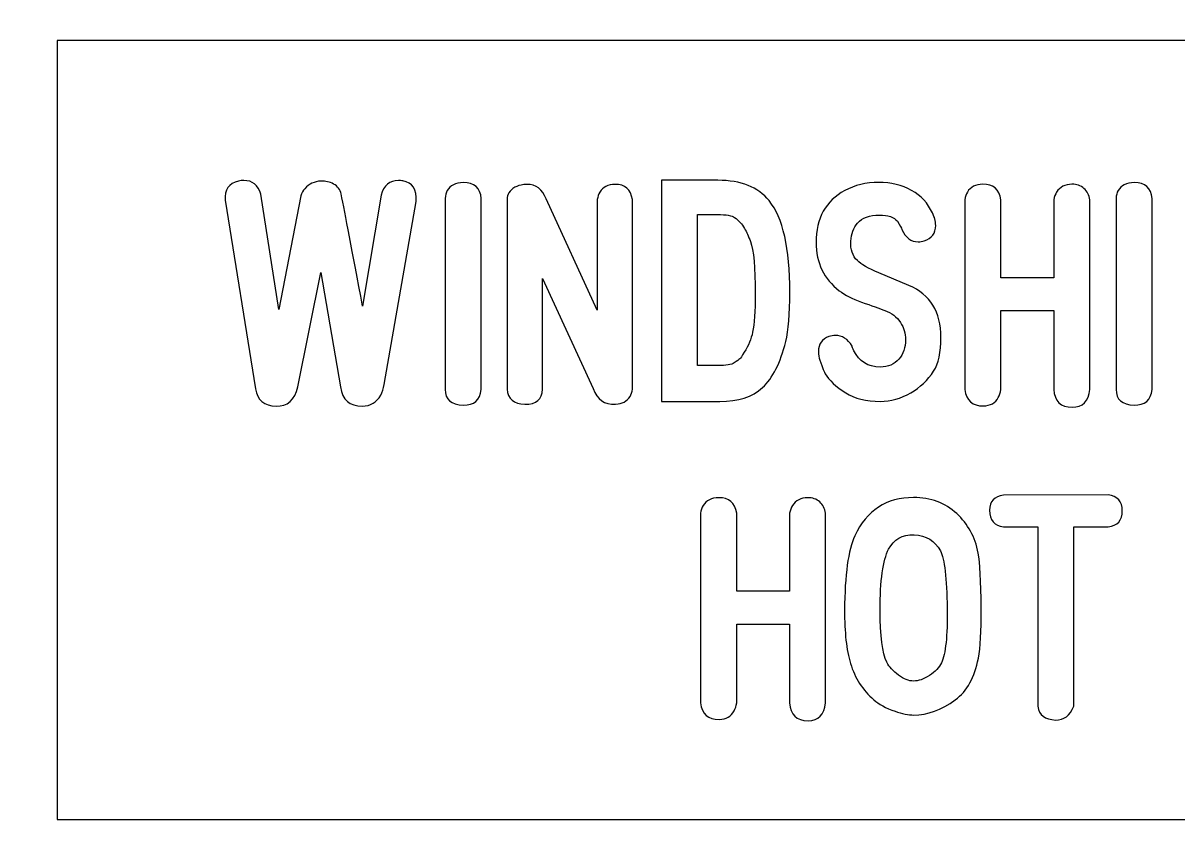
# Model space of a CAD drawing. Extents: x -224 to 225, y -79 to 79.
# Drawn here: x 177.49 to 193.43, y 11.48 to 22.7 of the extents above; entities that cross this region are included whole.
import ezdxf

# ---------------------------------------------------------------- set-up
doc = ezdxf.new("R2010")
doc.units = 0
doc.header["$MEASUREMENT"] = 0
doc.layers.add('PLAN_1', color=7, linetype='CONTINUOUS')

msp = doc.modelspace()

# ---------------------------------------------------------------- linework, layer by layer
at = {"layer": 'PLAN_1', "color": 250}
for points, knots in [([(223.9759, 78.3773), (223.9759, 78.3773), (80.9759, 78.3773), (80.9759, 78.3773), (80.9759, 78.3773), (80.4251, 78.3773), (79.9759, 77.9273), (79.9759, 77.3758), (79.9759, 77.3758), (79.9759, 77.3758), (79.9758, 71.3342), (79.9758, 71.3342), (79.9758, 71.3342), (79.9758, 70.7827), (80.4251, 70.3325), (80.9759, 70.3325), (80.9759, 70.3325), (80.9759, 70.3325), (84.7471, 70.3329), (84.7471, 70.3329), (84.7471, 70.3329), (84.7471, 70.3329), (84.7471, 70.3312), (84.7471, 70.3312), (84.7471, 70.3312), (84.7774, 70.3321), (84.8074, 70.3317), (84.8374, 70.3317), (84.8374, 70.3317), (88.2125, 70.3329), (90.9501, 67.5933), (90.9501, 64.2164), (90.9501, 64.2164), (90.9499, 60.8399), (88.2127, 58.101), (84.8374, 58.101), (84.8374, 58.101), (84.8072, 58.1014), (84.7774, 58.1018), (84.7474, 58.1024), (84.7474, 58.1024), (84.7474, 58.1024), (84.7471, 58.1014), (84.7471, 58.1014), (84.7471, 58.1014), (84.7471, 58.1014), (80.9759, 58.1014), (80.9759, 58.1014), (80.9759, 58.1014), (80.4251, 58.1014), (79.9759, 57.6514), (79.9759, 57.0999), (79.9759, 57.0999), (79.9759, 57.0999), (79.9758, -57.5), (79.9758, -57.5), (79.9758, -57.5), (79.9758, -58.0516), (80.4251, -58.5014), (80.9759, -58.5014), (80.9759, -58.5014), (80.9759, -58.5014), (84.7471, -58.5013), (84.7471, -58.5013), (84.7471, -58.5013), (84.7471, -58.5013), (84.7471, -58.502), (84.7471, -58.502), (84.7471, -58.502), (84.7774, -58.5013), (84.8074, -58.5014), (84.8374, -58.5014), (84.8374, -58.5014), (88.2125, -58.5013), (90.9501, -61.2399), (90.9501, -64.6167), (90.9501, -64.6167), (90.9499, -67.9901), (88.2177, -70.7272), (84.8467, -70.7321), (84.8467, -70.7321), (84.8397, -70.7321), (84.8338, -70.732), (84.8269, -70.7319), (84.8269, -70.7319), (84.8002, -70.7315), (84.7739, -70.7314), (84.7474, -70.7309), (84.7474, -70.7309), (84.7474, -70.7309), (84.7471, -70.7314), (84.7471, -70.7314), (84.7471, -70.7314), (84.7471, -70.7314), (80.9759, -70.7314), (80.9759, -70.7314), (80.9759, -70.7314), (80.4251, -70.7314), (79.9759, -71.181), (79.9759, -71.7325), (79.9759, -71.7325), (79.9759, -71.7325), (79.9758, -77.6209), (79.9758, -77.6209), (79.9758, -77.6209), (79.9758, -77.9033), (80.0791, -78.1466), (80.2822, -78.3424), (80.2822, -78.3424), (80.4854, -78.5379), (80.7318, -78.6325), (81.0136, -78.6218), (81.0136, -78.6218), (81.0136, -78.6218), (224.0136, -78.5346), (224.0136, -78.5346), (224.0136, -78.5346), (224.5508, -78.5142), (224.9758, -78.0725), (224.9758, -77.5342), (224.9758, -77.5342), (224.9758, -77.5342), (224.9758, -71.7378), (224.9758, -71.7378), (224.9758, -71.7378), (224.9758, -71.1866), (224.5266, -70.7368), (223.9758, -70.7368), (223.9758, -70.7368), (223.9758, -70.7368), (220.4778, -70.7365), (220.4778, -70.7365), (220.4778, -70.7365), (220.4778, -70.7365), (220.4778, -70.735), (220.4778, -70.735), (220.4778, -70.735), (220.4481, -70.7357), (220.4179, -70.7368), (220.3879, -70.7368), (220.3879, -70.7368), (217.0127, -70.7365), (214.2753, -67.9983), (214.2753, -64.6215), (214.2753, -64.6215), (214.2753, -61.2481), (217.0057, -58.5128), (220.3752, -58.506), (220.3752, -58.506), (220.381, -58.5058), (220.3857, -58.506), (220.3914, -58.5058), (220.3914, -58.5058), (220.4203, -58.5054), (220.4492, -58.5066), (220.4779, -58.5072), (220.4779, -58.5072), (220.4779, -58.5072), (220.4778, -58.505), (220.4778, -58.505), (220.4778, -58.505), (220.4778, -58.505), (223.9759, -58.505), (223.9759, -58.505), (223.9759, -58.505), (224.5267, -58.505), (224.9758, -58.0556), (224.9758, -57.5041), (224.9758, -57.5041), (224.9758, -57.5041), (224.9758, 57.096), (224.9758, 57.096), (224.9758, 57.096), (224.9758, 57.6478), (224.5266, 58.0971), (223.9758, 58.0971), (223.9758, 58.0971), (223.9758, 58.0971), (220.4778, 58.0973), (220.4778, 58.0973), (220.4778, 58.0973), (220.4778, 58.0973), (220.4778, 58.099), (220.4778, 58.099), (220.4778, 58.099), (220.4481, 58.0981), (220.4179, 58.0971), (220.3879, 58.0971), (220.3879, 58.0971), (217.0127, 58.0973), (214.2753, 60.8356), (214.2753, 64.2126), (214.2753, 64.2126), (214.2753, 67.5856), (217.0053, 70.3207), (220.3743, 70.3279), (220.3743, 70.3279), (220.3808, 70.3282), (220.386, 70.3279), (220.3923, 70.328), (220.3923, 70.328), (220.4209, 70.3288), (220.4495, 70.3274), (220.4779, 70.3268), (220.4779, 70.3268), (220.4779, 70.3268), (220.4778, 70.3291), (220.4778, 70.3291), (220.4778, 70.3291), (220.4778, 70.3291), (223.9759, 70.3291), (223.9759, 70.3291), (223.9759, 70.3291), (224.5267, 70.3291), (224.9758, 70.7785), (224.9758, 71.3299), (224.9758, 71.3299), (224.9758, 71.3299), (224.9758, 77.3759), (224.9758, 77.3759), (224.9758, 77.3759), (224.9758, 77.9276), (224.5265, 78.377), (223.9759, 78.3773)], [0, 0, 0, 0, 0.0175439, 0.0175439, 0.0175439, 0.0175439, 0.0350877, 0.0350877, 0.0350877, 0.0350877, 0.0526316, 0.0526316, 0.0526316, 0.0526316, 0.0701754, 0.0701754, 0.0701754, 0.0701754, 0.0877193, 0.0877193, 0.0877193, 0.0877193, 0.1052632, 0.1052632, 0.1052632, 0.1052632, 0.122807, 0.122807, 0.122807, 0.122807, 0.1403509, 0.1403509, 0.1403509, 0.1403509, 0.1578947, 0.1578947, 0.1578947, 0.1578947, 0.1754386, 0.1754386, 0.1754386, 0.1754386, 0.1929825, 0.1929825, 0.1929825, 0.1929825, 0.2105263, 0.2105263, 0.2105263, 0.2105263, 0.2280702, 0.2280702, 0.2280702, 0.2280702, 0.245614, 0.245614, 0.245614, 0.245614, 0.2631579, 0.2631579, 0.2631579, 0.2631579, 0.2807018, 0.2807018, 0.2807018, 0.2807018, 0.2982456, 0.2982456, 0.2982456, 0.2982456, 0.3157895, 0.3157895, 0.3157895, 0.3157895, 0.3333333, 0.3333333, 0.3333333, 0.3333333, 0.3508772, 0.3508772, 0.3508772, 0.3508772, 0.3684211, 0.3684211, 0.3684211, 0.3684211, 0.3859649, 0.3859649, 0.3859649, 0.3859649, 0.4035088, 0.4035088, 0.4035088, 0.4035088, 0.4210526, 0.4210526, 0.4210526, 0.4210526, 0.4385965, 0.4385965, 0.4385965, 0.4385965, 0.4561404, 0.4561404, 0.4561404, 0.4561404, 0.4736842, 0.4736842, 0.4736842, 0.4736842, 0.4912281, 0.4912281, 0.4912281, 0.4912281, 0.5087719, 0.5087719, 0.5087719, 0.5087719, 0.5263158, 0.5263158, 0.5263158, 0.5263158, 0.5438596, 0.5438596, 0.5438596, 0.5438596, 0.5614035, 0.5614035, 0.5614035, 0.5614035, 0.5789474, 0.5789474, 0.5789474, 0.5789474, 0.5964912, 0.5964912, 0.5964912, 0.5964912, 0.6140351, 0.6140351, 0.6140351, 0.6140351, 0.6315789, 0.6315789, 0.6315789, 0.6315789, 0.6491228, 0.6491228, 0.6491228, 0.6491228, 0.6666667, 0.6666667, 0.6666667, 0.6666667, 0.6842105, 0.6842105, 0.6842105, 0.6842105, 0.7017544, 0.7017544, 0.7017544, 0.7017544, 0.7192982, 0.7192982, 0.7192982, 0.7192982, 0.7368421, 0.7368421, 0.7368421, 0.7368421, 0.754386, 0.754386, 0.754386, 0.754386, 0.7719298, 0.7719298, 0.7719298, 0.7719298, 0.7894737, 0.7894737, 0.7894737, 0.7894737, 0.8070175, 0.8070175, 0.8070175, 0.8070175, 0.8245614, 0.8245614, 0.8245614, 0.8245614, 0.8421053, 0.8421053, 0.8421053, 0.8421053, 0.8596491, 0.8596491, 0.8596491, 0.8596491, 0.877193, 0.877193, 0.877193, 0.877193, 0.8947368, 0.8947368, 0.8947368, 0.8947368, 0.9122807, 0.9122807, 0.9122807, 0.9122807, 0.9298246, 0.9298246, 0.9298246, 0.9298246, 0.9473684, 0.9473684, 0.9473684, 0.9473684, 0.9649123, 0.9649123, 0.9649123, 0.9649123, 1, 1, 1, 1]), ([(101.9357, 69.1187), (101.9357, 69.1187), (203.0161, 69.1187), (203.0161, 69.1187), (203.0161, 69.1187), (203.0161, 69.1187), (203.0161, -69.3472), (203.0161, -69.3472), (203.0161, -69.3472), (203.0161, -69.3472), (101.9357, -69.3472), (101.9357, -69.3472), (101.9357, -69.3472), (101.9357, -69.3472), (101.9357, 69.1187), (101.9357, 69.1187)], [0, 0, 0, 0, 0.2, 0.2, 0.2, 0.2, 0.4, 0.4, 0.4, 0.4, 0.6, 0.6, 0.6, 0.6, 1, 1, 1, 1]), ([(177.956, 22.4581), (177.956, 22.4581), (202.015, 22.4581), (202.015, 22.4581), (202.015, 22.4581), (202.015, 22.4581), (202.015, 11.7038), (202.015, 11.7038), (202.015, 11.7038), (202.015, 11.7038), (177.956, 11.7038), (177.956, 11.7038), (177.956, 11.7038), (177.956, 11.7038), (177.956, 22.4581), (177.956, 22.4581)], [0, 0, 0, 0, 0.2, 0.2, 0.2, 0.2, 0.4, 0.4, 0.4, 0.4, 0.6, 0.6, 0.6, 0.6, 1, 1, 1, 1])]:
    msp.add_open_spline(points, degree=3, knots=knots, dxfattribs=at)
at = {"layer": 'PLAN_1', "color": 7}
for points, knots in [([(182.4723, 17.7088), (182.4639, 17.6516), (182.4474, 17.6025), (182.4239, 17.5613), (182.4239, 17.5613), (182.3693, 17.4622), (182.284, 17.4119), (182.1677, 17.4106), (182.1677, 17.4106), (181.9954, 17.4082), (181.8962, 17.4965), (181.8702, 17.6751), (181.8702, 17.6751), (181.8702, 17.6751), (181.5988, 19.2548), (181.5988, 19.2548), (181.5988, 19.2548), (181.5988, 19.2548), (181.2805, 17.6751), (181.2805, 17.6751), (181.2805, 17.6751), (181.2378, 17.4926), (181.1385, 17.4042), (180.9821, 17.4106), (180.9821, 17.4106), (180.8137, 17.417), (180.7177, 17.4965), (180.6954, 17.649), (180.6954, 17.649), (180.6954, 17.649), (180.2766, 20.2542), (180.2766, 20.2542), (180.2766, 20.2542), (180.2653, 20.3984), (180.3261, 20.486), (180.4596, 20.5166), (180.4596, 20.5166), (180.4857, 20.523), (180.5105, 20.526), (180.534, 20.526), (180.534, 20.526), (180.6516, 20.5263), (180.7298, 20.4625), (180.7698, 20.3348), (180.7698, 20.3348), (180.7698, 20.3348), (181.0197, 18.7443), (181.0197, 18.7443), (181.0197, 18.7443), (181.0197, 18.7443), (181.3198, 20.3138), (181.3198, 20.3138), (181.3198, 20.3138), (181.3344, 20.3519), (181.3534, 20.385), (181.3775, 20.4122), (181.3775, 20.4122), (181.4343, 20.4792), (181.5085, 20.514), (181.5987, 20.5166), (181.5987, 20.5166), (181.6636, 20.5191), (181.7208, 20.5058), (181.7723, 20.4771), (181.7723, 20.4771), (181.8315, 20.4455), (181.867, 20.3989), (181.8784, 20.3398), (181.8784, 20.3398), (181.9331, 20.0679), (182.0316, 19.551), (182.1747, 18.7901), (182.1747, 18.7901), (182.1747, 18.7901), (182.429, 20.3215), (182.429, 20.3215), (182.429, 20.3215), (182.4665, 20.4582), (182.5466, 20.526), (182.6692, 20.526), (182.6692, 20.526), (182.6898, 20.5263), (182.7099, 20.5241), (182.7309, 20.5204), (182.7309, 20.5204), (182.8652, 20.497), (182.9261, 20.4014), (182.9133, 20.2356), (182.9133, 20.2356), (182.9133, 20.2356), (182.4723, 17.7088), (182.4723, 17.7088)], [0, 0, 0, 0, 0.0416667, 0.0416667, 0.0416667, 0.0416667, 0.0833333, 0.0833333, 0.0833333, 0.0833333, 0.125, 0.125, 0.125, 0.125, 0.1666667, 0.1666667, 0.1666667, 0.1666667, 0.2083333, 0.2083333, 0.2083333, 0.2083333, 0.25, 0.25, 0.25, 0.25, 0.2916667, 0.2916667, 0.2916667, 0.2916667, 0.3333333, 0.3333333, 0.3333333, 0.3333333, 0.375, 0.375, 0.375, 0.375, 0.4166667, 0.4166667, 0.4166667, 0.4166667, 0.4583333, 0.4583333, 0.4583333, 0.4583333, 0.5, 0.5, 0.5, 0.5, 0.5416667, 0.5416667, 0.5416667, 0.5416667, 0.5833333, 0.5833333, 0.5833333, 0.5833333, 0.625, 0.625, 0.625, 0.625, 0.6666667, 0.6666667, 0.6666667, 0.6666667, 0.7083333, 0.7083333, 0.7083333, 0.7083333, 0.75, 0.75, 0.75, 0.75, 0.7916667, 0.7916667, 0.7916667, 0.7916667, 0.8333333, 0.8333333, 0.8333333, 0.8333333, 0.875, 0.875, 0.875, 0.875, 0.9166667, 0.9166667, 0.9166667, 0.9166667, 1, 1, 1, 1]), ([(183.3158, 17.6416), (183.3158, 17.6416), (183.3158, 20.2781), (183.3158, 20.2781), (183.3158, 20.2781), (183.317, 20.3209), (183.3266, 20.3564), (183.3437, 20.3862), (183.3437, 20.3862), (183.3831, 20.4582), (183.4575, 20.495), (183.565, 20.4963), (183.565, 20.4963), (183.7183, 20.4976), (183.8002, 20.425), (183.8129, 20.2781), (183.8129, 20.2781), (183.8129, 20.2781), (183.8129, 17.6416), (183.8129, 17.6416), (183.8129, 17.6416), (183.7959, 17.4932), (183.7131, 17.4215), (183.565, 17.4253), (183.565, 17.4253), (183.3966, 17.4291), (183.3132, 17.5009), (183.3158, 17.6416)], [0, 0, 0, 0, 0.125, 0.125, 0.125, 0.125, 0.25, 0.25, 0.25, 0.25, 0.375, 0.375, 0.375, 0.375, 0.5, 0.5, 0.5, 0.5, 0.625, 0.625, 0.625, 0.625, 0.75, 0.75, 0.75, 0.75, 1, 1, 1, 1]), ([(185.357, 17.6543), (185.357, 17.6543), (184.6571, 19.172), (184.6571, 19.172), (184.6571, 19.172), (184.6571, 19.172), (184.6571, 17.6434), (184.6571, 17.6434), (184.6571, 17.6434), (184.6533, 17.5022), (184.5725, 17.4329), (184.4148, 17.4367), (184.4148, 17.4367), (184.2624, 17.4405), (184.1802, 17.5092), (184.1688, 17.6438), (184.1688, 17.6438), (184.1688, 17.6438), (184.1689, 20.2648), (184.1689, 20.2648), (184.1689, 20.2648), (184.1713, 20.2997), (184.1802, 20.3302), (184.1949, 20.3564), (184.1949, 20.3564), (184.2336, 20.4187), (184.3017, 20.4562), (184.3996, 20.4683), (184.3996, 20.4683), (184.415, 20.4709), (184.4288, 20.4721), (184.4428, 20.4721), (184.4428, 20.4721), (184.5719, 20.4722), (184.6596, 20.4054), (184.7072, 20.2725), (184.7072, 20.2725), (184.7072, 20.2725), (185.4149, 18.7341), (185.4149, 18.7341), (185.4149, 18.7341), (185.4149, 18.7341), (185.4149, 20.2616), (185.4149, 20.2616), (185.4149, 20.2616), (185.4213, 20.3011), (185.4325, 20.336), (185.4503, 20.3658), (185.4503, 20.3658), (185.4937, 20.4353), (185.5635, 20.4708), (185.6608, 20.4721), (185.6608, 20.4721), (185.7989, 20.4734), (185.8788, 20.4033), (185.901, 20.2616), (185.901, 20.2616), (185.901, 20.2616), (185.9011, 17.6434), (185.9011, 17.6434), (185.9011, 17.6434), (185.8961, 17.6053), (185.8851, 17.5721), (185.8673, 17.5448), (185.8673, 17.5448), (185.8269, 17.4762), (185.7599, 17.4404), (185.6684, 17.4367), (185.6684, 17.4367), (185.5153, 17.4278), (185.4116, 17.5003), (185.357, 17.6543)], [0, 0, 0, 0, 0.0526316, 0.0526316, 0.0526316, 0.0526316, 0.1052632, 0.1052632, 0.1052632, 0.1052632, 0.1578947, 0.1578947, 0.1578947, 0.1578947, 0.2105263, 0.2105263, 0.2105263, 0.2105263, 0.2631579, 0.2631579, 0.2631579, 0.2631579, 0.3157895, 0.3157895, 0.3157895, 0.3157895, 0.3684211, 0.3684211, 0.3684211, 0.3684211, 0.4210526, 0.4210526, 0.4210526, 0.4210526, 0.4736842, 0.4736842, 0.4736842, 0.4736842, 0.5263158, 0.5263158, 0.5263158, 0.5263158, 0.5789474, 0.5789474, 0.5789474, 0.5789474, 0.6315789, 0.6315789, 0.6315789, 0.6315789, 0.6842105, 0.6842105, 0.6842105, 0.6842105, 0.7368421, 0.7368421, 0.7368421, 0.7368421, 0.7894737, 0.7894737, 0.7894737, 0.7894737, 0.8421053, 0.8421053, 0.8421053, 0.8421053, 0.8947368, 0.8947368, 0.8947368, 0.8947368, 1, 1, 1, 1]), ([(188.0172, 18.3008), (187.9442, 18.0065), (187.8373, 17.7946), (187.6968, 17.6661), (187.6968, 17.6661), (187.557, 17.5379), (187.3606, 17.4736), (187.1088, 17.4736), (187.1088, 17.4736), (187.1088, 17.4736), (186.3043, 17.4737), (186.3043, 17.4737), (186.3043, 17.4737), (186.3043, 17.4737), (186.3043, 20.5279), (186.3043, 20.5279), (186.3043, 20.5279), (186.3043, 20.5279), (187.079, 20.5279), (187.079, 20.5279), (187.079, 20.5279), (187.3995, 20.5279), (187.6358, 20.4346), (187.7884, 20.2471), (187.7884, 20.2471), (187.9797, 20.0119), (188.0751, 19.5903), (188.0751, 18.982), (188.0751, 18.982), (188.0752, 18.6839), (188.056, 18.457), (188.0172, 18.3008)], [0, 0, 0, 0, 0.1111111, 0.1111111, 0.1111111, 0.1111111, 0.2222222, 0.2222222, 0.2222222, 0.2222222, 0.3333333, 0.3333333, 0.3333333, 0.3333333, 0.4444444, 0.4444444, 0.4444444, 0.4444444, 0.5555556, 0.5555556, 0.5555556, 0.5555556, 0.6666667, 0.6666667, 0.6666667, 0.6666667, 0.7777778, 0.7777778, 0.7777778, 0.7777778, 1, 1, 1, 1]), ([(190.0603, 17.8926), (189.981, 17.7686), (189.8753, 17.6686), (189.7438, 17.593), (189.7438, 17.593), (189.6085, 17.5149), (189.4685, 17.4755), (189.3248, 17.4755), (189.3248, 17.4755), (189.1261, 17.4756), (188.9663, 17.5148), (188.8462, 17.593), (188.8462, 17.593), (188.711, 17.6809), (188.616, 17.7684), (188.5627, 17.8555), (188.5627, 17.8555), (188.5518, 17.8752), (188.5277, 17.9382), (188.4902, 18.0438), (188.4902, 18.0438), (188.477, 18.0819), (188.4698, 18.122), (188.4698, 18.1626), (188.4698, 18.1626), (188.4699, 18.2682), (188.5182, 18.338), (188.6148, 18.3711), (188.6148, 18.3711), (188.6449, 18.3813), (188.6739, 18.3863), (188.7025, 18.3863), (188.7025, 18.3863), (188.7967, 18.3864), (188.8741, 18.3374), (188.9352, 18.2388), (188.9352, 18.2388), (188.9354, 18.2307), (188.9434, 18.2091), (188.9593, 18.1759), (188.9593, 18.1759), (189.03, 18.0256), (189.1513, 17.9502), (189.3223, 17.9502), (189.3223, 17.9502), (189.4305, 17.9502), (189.5168, 17.9871), (189.581, 18.0603), (189.581, 18.0603), (189.642, 18.1282), (189.6726, 18.218), (189.6726, 18.3286), (189.6726, 18.3286), (189.6728, 18.4151), (189.649, 18.4945), (189.602, 18.567), (189.602, 18.567), (189.5499, 18.6452), (189.4774, 18.6997), (189.3859, 18.731), (189.3859, 18.731), (189.314, 18.7583), (189.206, 18.797), (189.0617, 18.8478), (189.0617, 18.8478), (188.9392, 18.8905), (188.8373, 18.9426), (188.7565, 19.0043), (188.7565, 19.0043), (188.5443, 19.1659), (188.4381, 19.3876), (188.4381, 19.6691), (188.4381, 19.6691), (188.4383, 20.005), (188.5696, 20.2439), (188.8328, 20.3862), (188.8328, 20.3862), (188.9695, 20.4607), (189.1259, 20.4981), (189.302, 20.4981), (189.302, 20.4981), (189.4712, 20.4982), (189.6223, 20.4612), (189.7565, 20.3881), (189.7565, 20.3881), (189.8855, 20.3165), (189.9815, 20.2126), (190.0432, 20.0772), (190.0432, 20.0772), (190.0432, 20.0772), (190.0675, 20.0214), (190.0675, 20.0214), (190.0675, 20.0214), (190.0687, 20.0191), (190.0692, 20.0162), (190.0692, 20.0137), (190.0692, 20.0137), (190.0675, 20.0191), (190.066, 20.0214), (190.066, 20.0214), (190.066, 20.0214), (190.0661, 20.0202), (190.0686, 20.0112), (190.0749, 19.9953), (190.0749, 19.9953), (190.0839, 19.9669), (190.0883, 19.9369), (190.0883, 19.9056), (190.0883, 19.9056), (190.0885, 19.7972), (190.0355, 19.7258), (189.93, 19.6933), (189.93, 19.6933), (189.9016, 19.6839), (189.8741, 19.6787), (189.848, 19.6787), (189.848, 19.6787), (189.7476, 19.6788), (189.6719, 19.736), (189.6223, 19.8498), (189.6223, 19.8498), (189.62, 19.865), (189.5988, 19.9024), (189.5594, 19.9635), (189.5594, 19.9635), (189.513, 20.0196), (189.4304, 20.0475), (189.3096, 20.0475), (189.3096, 20.0475), (189.1743, 20.0475), (189.0744, 20.0106), (189.0095, 19.9375), (189.0095, 19.9375), (188.9542, 19.8734), (188.9231, 19.7893), (188.9167, 19.6864), (188.9167, 19.6864), (188.9106, 19.5746), (188.9402, 19.4855), (189.0064, 19.4199), (189.0064, 19.4199), (189.0586, 19.3679), (189.157, 19.3113), (189.302, 19.2503), (189.302, 19.2503), (189.302, 19.2503), (189.7178, 19.0757), (189.7178, 19.0757), (189.7178, 19.0757), (190.0133, 18.9511), (190.1608, 18.7118), (190.1608, 18.3584), (190.1608, 18.3584), (190.1609, 18.153), (190.1271, 17.998), (190.0603, 17.8926)], [0, 0, 0, 0, 0.025, 0.025, 0.025, 0.025, 0.05, 0.05, 0.05, 0.05, 0.075, 0.075, 0.075, 0.075, 0.1, 0.1, 0.1, 0.1, 0.125, 0.125, 0.125, 0.125, 0.15, 0.15, 0.15, 0.15, 0.175, 0.175, 0.175, 0.175, 0.2, 0.2, 0.2, 0.2, 0.225, 0.225, 0.225, 0.225, 0.25, 0.25, 0.25, 0.25, 0.275, 0.275, 0.275, 0.275, 0.3, 0.3, 0.3, 0.3, 0.325, 0.325, 0.325, 0.325, 0.35, 0.35, 0.35, 0.35, 0.375, 0.375, 0.375, 0.375, 0.4, 0.4, 0.4, 0.4, 0.425, 0.425, 0.425, 0.425, 0.45, 0.45, 0.45, 0.45, 0.475, 0.475, 0.475, 0.475, 0.5, 0.5, 0.5, 0.5, 0.525, 0.525, 0.525, 0.525, 0.55, 0.55, 0.55, 0.55, 0.575, 0.575, 0.575, 0.575, 0.6, 0.6, 0.6, 0.6, 0.625, 0.625, 0.625, 0.625, 0.65, 0.65, 0.65, 0.65, 0.675, 0.675, 0.675, 0.675, 0.7, 0.7, 0.7, 0.7, 0.725, 0.725, 0.725, 0.725, 0.75, 0.75, 0.75, 0.75, 0.775, 0.775, 0.775, 0.775, 0.8, 0.8, 0.8, 0.8, 0.825, 0.825, 0.825, 0.825, 0.85, 0.85, 0.85, 0.85, 0.875, 0.875, 0.875, 0.875, 0.9, 0.9, 0.9, 0.9, 0.925, 0.925, 0.925, 0.925, 0.95, 0.95, 0.95, 0.95, 1, 1, 1, 1]), ([(191.7195, 17.6416), (191.7195, 17.6416), (191.7195, 18.7292), (191.7195, 18.7292), (191.7195, 18.7292), (191.7195, 18.7292), (190.989, 18.7292), (190.989, 18.7292), (190.989, 18.7292), (190.989, 18.7292), (190.989, 17.6416), (190.989, 17.6416), (190.989, 17.6416), (190.9829, 17.5975), (190.9712, 17.5607), (190.9534, 17.5294), (190.9534, 17.5294), (190.9116, 17.4541), (190.8435, 17.415), (190.7487, 17.4138), (190.7487, 17.4138), (190.5949, 17.4114), (190.5084, 17.4869), (190.49, 17.6407), (190.49, 17.6407), (190.49, 17.6407), (190.4901, 20.2599), (190.4901, 20.2599), (190.4901, 20.2599), (190.4953, 20.3011), (190.5065, 20.336), (190.5256, 20.3658), (190.5256, 20.3658), (190.5689, 20.4353), (190.6407, 20.4715), (190.7411, 20.4739), (190.7411, 20.4739), (190.8817, 20.4767), (190.9642, 20.4054), (190.989, 20.2598), (190.989, 20.2598), (190.989, 20.2598), (190.989, 19.1835), (190.989, 19.1835), (190.989, 19.1835), (190.989, 19.1835), (191.7195, 19.1835), (191.7195, 19.1835), (191.7195, 19.1835), (191.7195, 19.1835), (191.7195, 20.2599), (191.7195, 20.2599), (191.7195, 20.2599), (191.7272, 20.3011), (191.7398, 20.336), (191.7588, 20.3658), (191.7588, 20.3658), (191.8046, 20.4353), (191.8752, 20.4715), (191.9705, 20.4739), (191.9705, 20.4739), (192.0356, 20.4755), (192.09, 20.4556), (192.1358, 20.4154), (192.1358, 20.4154), (192.181, 20.3748), (192.2076, 20.3233), (192.2165, 20.2598), (192.2165, 20.2598), (192.2165, 20.2598), (192.2166, 17.6416), (192.2166, 17.6416), (192.2166, 17.6416), (192.2007, 17.4774), (192.1199, 17.3953), (191.9743, 17.3953), (191.9743, 17.3953), (191.8141, 17.3955), (191.7296, 17.4773), (191.7195, 17.6416)], [0, 0, 0, 0, 0.047619, 0.047619, 0.047619, 0.047619, 0.0952381, 0.0952381, 0.0952381, 0.0952381, 0.1428571, 0.1428571, 0.1428571, 0.1428571, 0.1904762, 0.1904762, 0.1904762, 0.1904762, 0.2380952, 0.2380952, 0.2380952, 0.2380952, 0.2857143, 0.2857143, 0.2857143, 0.2857143, 0.3333333, 0.3333333, 0.3333333, 0.3333333, 0.3809524, 0.3809524, 0.3809524, 0.3809524, 0.4285714, 0.4285714, 0.4285714, 0.4285714, 0.4761905, 0.4761905, 0.4761905, 0.4761905, 0.5238095, 0.5238095, 0.5238095, 0.5238095, 0.5714286, 0.5714286, 0.5714286, 0.5714286, 0.6190476, 0.6190476, 0.6190476, 0.6190476, 0.6666667, 0.6666667, 0.6666667, 0.6666667, 0.7142857, 0.7142857, 0.7142857, 0.7142857, 0.7619048, 0.7619048, 0.7619048, 0.7619048, 0.8095238, 0.8095238, 0.8095238, 0.8095238, 0.8571429, 0.8571429, 0.8571429, 0.8571429, 0.9047619, 0.9047619, 0.9047619, 0.9047619, 1, 1, 1, 1]), ([(192.5803, 17.6416), (192.5803, 17.6416), (192.5803, 20.2781), (192.5803, 20.2781), (192.5803, 20.2781), (192.5815, 20.3209), (192.591, 20.3564), (192.6081, 20.3862), (192.6081, 20.3862), (192.6476, 20.4582), (192.7219, 20.495), (192.8294, 20.4963), (192.8294, 20.4963), (192.9825, 20.4976), (193.0646, 20.425), (193.0773, 20.2781), (193.0773, 20.2781), (193.0773, 20.2781), (193.0774, 17.6416), (193.0774, 17.6416), (193.0774, 17.6416), (193.0603, 17.4932), (192.9775, 17.4215), (192.8294, 17.4253), (192.8294, 17.4253), (192.6611, 17.4291), (192.5776, 17.5009), (192.5803, 17.6416)], [0, 0, 0, 0, 0.125, 0.125, 0.125, 0.125, 0.25, 0.25, 0.25, 0.25, 0.375, 0.375, 0.375, 0.375, 0.5, 0.5, 0.5, 0.5, 0.625, 0.625, 0.625, 0.625, 0.75, 0.75, 0.75, 0.75, 1, 1, 1, 1]), ([(187.5299, 19.6847), (187.5025, 19.7562), (187.4756, 19.816), (187.4496, 19.8631), (187.4496, 19.8631), (187.416, 19.9242), (187.3701, 19.975), (187.3116, 20.0156), (187.3116, 20.0156), (187.2755, 20.0419), (187.1959, 20.055), (187.0732, 20.055), (187.0732, 20.055), (187.0732, 20.055), (186.8014, 20.0552), (186.8014, 20.0552), (186.8014, 20.0552), (186.8014, 20.0552), (186.8014, 17.969), (186.8014, 17.969), (186.8014, 17.969), (186.8014, 17.969), (187.0802, 17.969), (187.0802, 17.969), (187.0802, 17.969), (187.1921, 17.969), (187.2677, 17.9815), (187.3078, 18.0069), (187.3078, 18.0069), (187.3473, 18.0323), (187.372, 18.0513), (187.3822, 18.0634), (187.3822, 18.0634), (187.3911, 18.0725), (187.412, 18.1028), (187.4457, 18.155), (187.4457, 18.155), (187.5031, 18.2473), (187.5411, 18.3386), (187.5608, 18.4309), (187.5608, 18.4309), (187.5844, 18.5442), (187.5964, 18.7201), (187.5964, 18.9597), (187.5964, 18.9597), (187.5965, 19.3235), (187.5741, 19.5649), (187.5299, 19.6847)], [0, 0, 0, 0, 0.0769231, 0.0769231, 0.0769231, 0.0769231, 0.1538462, 0.1538462, 0.1538462, 0.1538462, 0.2307692, 0.2307692, 0.2307692, 0.2307692, 0.3076923, 0.3076923, 0.3076923, 0.3076923, 0.3846154, 0.3846154, 0.3846154, 0.3846154, 0.4615385, 0.4615385, 0.4615385, 0.4615385, 0.5384615, 0.5384615, 0.5384615, 0.5384615, 0.6153846, 0.6153846, 0.6153846, 0.6153846, 0.6923077, 0.6923077, 0.6923077, 0.6923077, 0.7692308, 0.7692308, 0.7692308, 0.7692308, 0.8461538, 0.8461538, 0.8461538, 0.8461538, 1, 1, 1, 1]), ([(188.0706, 13.3133), (188.0706, 13.3133), (188.0706, 14.4009), (188.0706, 14.4009), (188.0706, 14.4009), (188.0706, 14.4009), (187.3403, 14.4009), (187.3403, 14.4009), (187.3403, 14.4009), (187.3403, 14.4009), (187.3403, 13.3133), (187.3403, 13.3133), (187.3403, 13.3133), (187.334, 13.2692), (187.3224, 13.2324), (187.3046, 13.2011), (187.3046, 13.2011), (187.2628, 13.1256), (187.1947, 13.0867), (187.0999, 13.0855), (187.0999, 13.0855), (186.9462, 13.0831), (186.8596, 13.1586), (186.8412, 13.3124), (186.8412, 13.3124), (186.8412, 13.3124), (186.8413, 15.9315), (186.8413, 15.9315), (186.8413, 15.9315), (186.8464, 15.9728), (186.8577, 16.0077), (186.8768, 16.0375), (186.8768, 16.0375), (186.9201, 16.107), (186.9919, 16.1432), (187.0923, 16.1456), (187.0923, 16.1456), (187.2328, 16.1482), (187.3154, 16.0771), (187.3402, 15.9315), (187.3402, 15.9315), (187.3402, 15.9315), (187.3403, 14.8552), (187.3403, 14.8552), (187.3403, 14.8552), (187.3403, 14.8552), (188.0706, 14.8552), (188.0706, 14.8552), (188.0706, 14.8552), (188.0706, 14.8552), (188.0706, 15.9315), (188.0706, 15.9315), (188.0706, 15.9315), (188.0783, 15.9728), (188.091, 16.0077), (188.11, 16.0375), (188.11, 16.0375), (188.1559, 16.107), (188.2264, 16.1432), (188.3217, 16.1456), (188.3217, 16.1456), (188.3867, 16.147), (188.4412, 16.1273), (188.487, 16.0871), (188.487, 16.0871), (188.5322, 16.0464), (188.5588, 15.995), (188.5677, 15.9315), (188.5677, 15.9315), (188.5677, 15.9315), (188.5679, 13.3133), (188.5679, 13.3133), (188.5679, 13.3133), (188.5518, 13.149), (188.4711, 13.067), (188.3255, 13.067), (188.3255, 13.067), (188.1654, 13.0672), (188.0808, 13.149), (188.0706, 13.3133)], [0, 0, 0, 0, 0.047619, 0.047619, 0.047619, 0.047619, 0.0952381, 0.0952381, 0.0952381, 0.0952381, 0.1428571, 0.1428571, 0.1428571, 0.1428571, 0.1904762, 0.1904762, 0.1904762, 0.1904762, 0.2380952, 0.2380952, 0.2380952, 0.2380952, 0.2857143, 0.2857143, 0.2857143, 0.2857143, 0.3333333, 0.3333333, 0.3333333, 0.3333333, 0.3809524, 0.3809524, 0.3809524, 0.3809524, 0.4285714, 0.4285714, 0.4285714, 0.4285714, 0.4761905, 0.4761905, 0.4761905, 0.4761905, 0.5238095, 0.5238095, 0.5238095, 0.5238095, 0.5714286, 0.5714286, 0.5714286, 0.5714286, 0.6190476, 0.6190476, 0.6190476, 0.6190476, 0.6666667, 0.6666667, 0.6666667, 0.6666667, 0.7142857, 0.7142857, 0.7142857, 0.7142857, 0.7619048, 0.7619048, 0.7619048, 0.7619048, 0.8095238, 0.8095238, 0.8095238, 0.8095238, 0.8571429, 0.8571429, 0.8571429, 0.8571429, 0.9047619, 0.9047619, 0.9047619, 0.9047619, 1, 1, 1, 1]), ([(190.3592, 13.3557), (190.1659, 13.2151), (189.9745, 13.1453), (189.7857, 13.1453), (189.7857, 13.1453), (189.7115, 13.1454), (189.6249, 13.1623), (189.527, 13.1974), (189.527, 13.1974), (189.3999, 13.242), (189.302, 13.2947), (189.2327, 13.3557), (189.2327, 13.3557), (189.0802, 13.4875), (188.9733, 13.6551), (188.9123, 13.8584), (188.9123, 13.8584), (188.8564, 14.041), (188.829, 14.2856), (188.8303, 14.5926), (188.8303, 14.5926), (188.8328, 15.0802), (188.8799, 15.4223), (188.972, 15.6187), (188.972, 15.6187), (189.1354, 15.9714), (189.4062, 16.1475), (189.7838, 16.1475), (189.7838, 16.1475), (190.021, 16.1476), (190.2199, 16.0738), (190.3801, 15.9257), (190.3801, 15.9257), (190.534, 15.7846), (190.6325, 15.6027), (190.6757, 15.3822), (190.6757, 15.3822), (190.7007, 15.2546), (190.7145, 14.9983), (190.717, 14.615), (190.717, 14.615), (190.7195, 14.3042), (190.7062, 14.0759), (190.6776, 13.9291), (190.6776, 13.9291), (190.6281, 13.6647), (190.5218, 13.4738), (190.3592, 13.3557)], [0, 0, 0, 0, 0.0769231, 0.0769231, 0.0769231, 0.0769231, 0.1538462, 0.1538462, 0.1538462, 0.1538462, 0.2307692, 0.2307692, 0.2307692, 0.2307692, 0.3076923, 0.3076923, 0.3076923, 0.3076923, 0.3846154, 0.3846154, 0.3846154, 0.3846154, 0.4615385, 0.4615385, 0.4615385, 0.4615385, 0.5384615, 0.5384615, 0.5384615, 0.5384615, 0.6153846, 0.6153846, 0.6153846, 0.6153846, 0.6923077, 0.6923077, 0.6923077, 0.6923077, 0.7692308, 0.7692308, 0.7692308, 0.7692308, 0.8461538, 0.8461538, 0.8461538, 0.8461538, 1, 1, 1, 1]), ([(191.9947, 15.7441), (191.9947, 15.7441), (191.9947, 13.2668), (191.9947, 13.2668), (191.9947, 13.2668), (191.9427, 13.1377), (191.8587, 13.074), (191.7436, 13.0765), (191.7436, 13.0765), (191.5956, 13.0819), (191.5135, 13.1446), (191.4976, 13.2667), (191.4976, 13.2667), (191.4976, 13.2667), (191.4976, 15.7441), (191.4976, 15.7441), (191.4976, 15.7441), (191.4976, 15.7441), (191.0247, 15.7441), (191.0247, 15.7441), (191.0247, 15.7441), (190.8969, 15.7574), (190.8327, 15.8342), (190.8327, 15.9727), (190.8327, 15.9727), (190.8328, 16.0943), (190.8969, 16.1648), (191.0247, 16.1831), (191.0247, 16.1831), (191.0247, 16.1831), (192.4698, 16.1832), (192.4698, 16.1832), (192.4698, 16.1832), (192.5999, 16.1674), (192.6654, 16.0942), (192.6654, 15.9652), (192.6654, 15.9652), (192.6654, 15.8304), (192.5999, 15.7567), (192.4696, 15.744), (192.4696, 15.744), (192.4696, 15.744), (191.9947, 15.7441), (191.9947, 15.7441)], [0, 0, 0, 0, 0.0833333, 0.0833333, 0.0833333, 0.0833333, 0.1666667, 0.1666667, 0.1666667, 0.1666667, 0.25, 0.25, 0.25, 0.25, 0.3333333, 0.3333333, 0.3333333, 0.3333333, 0.4166667, 0.4166667, 0.4166667, 0.4166667, 0.5, 0.5, 0.5, 0.5, 0.5833333, 0.5833333, 0.5833333, 0.5833333, 0.6666667, 0.6666667, 0.6666667, 0.6666667, 0.75, 0.75, 0.75, 0.75, 0.8333333, 0.8333333, 0.8333333, 0.8333333, 1, 1, 1, 1]), ([(190.1526, 15.4114), (190.077, 15.5546), (189.9574, 15.6283), (189.7933, 15.6333), (189.7933, 15.6333), (189.6269, 15.6384), (189.5086, 15.5723), (189.438, 15.4356), (189.438, 15.4356), (189.3598, 15.2831), (189.3204, 15.002), (189.3204, 14.592), (189.3204, 14.592), (189.3206, 14.2394), (189.3515, 13.9995), (189.4132, 13.873), (189.4132, 13.873), (189.4458, 13.8102), (189.4997, 13.751), (189.5747, 13.6963), (189.5747, 13.6963), (189.6498, 13.6419), (189.719, 13.6143), (189.7819, 13.6143), (189.7819, 13.6143), (189.8494, 13.6145), (189.9224, 13.6397), (190.0019, 13.6907), (190.0019, 13.6907), (190.0814, 13.7417), (190.1366, 13.7999), (190.1678, 13.8661), (190.1678, 13.8661), (190.2256, 13.9889), (190.2523, 14.2387), (190.2472, 14.6162), (190.2472, 14.6162), (190.2429, 15.0353), (190.211, 15.3002), (190.1526, 15.4114)], [0, 0, 0, 0, 0.0909091, 0.0909091, 0.0909091, 0.0909091, 0.1818182, 0.1818182, 0.1818182, 0.1818182, 0.2727273, 0.2727273, 0.2727273, 0.2727273, 0.3636364, 0.3636364, 0.3636364, 0.3636364, 0.4545455, 0.4545455, 0.4545455, 0.4545455, 0.5454545, 0.5454545, 0.5454545, 0.5454545, 0.6363636, 0.6363636, 0.6363636, 0.6363636, 0.7272727, 0.7272727, 0.7272727, 0.7272727, 0.8181818, 0.8181818, 0.8181818, 0.8181818, 1, 1, 1, 1])]:
    msp.add_open_spline(points, degree=3, knots=knots, dxfattribs=at)

doc.saveas('drawing.dxf')
